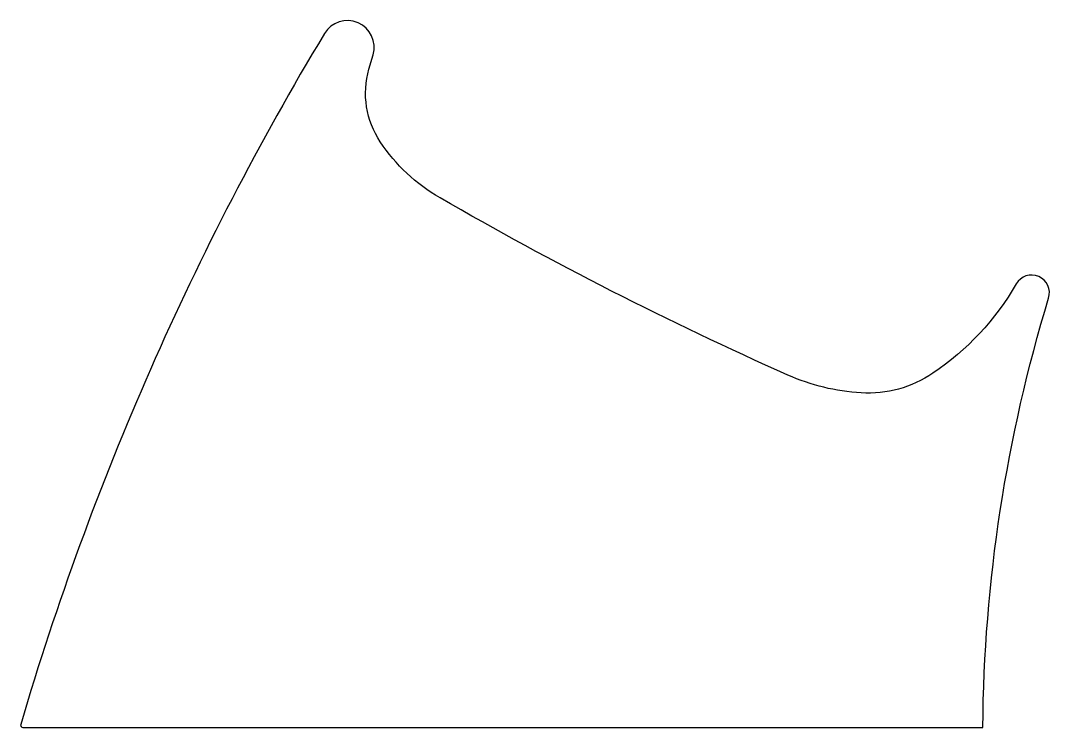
# Model space of a CAD drawing. Extents: x 135.9 to 193.5, y 199.7 to 239.3.
import ezdxf

# ---------------------------------------------------------------- set-up
doc = ezdxf.new("R2010")
doc.units = 0
doc.layers.get('0').update_dxf_attribs({"linetype": 'CONTINUOUS'})

msp = doc.modelspace()

# ---------------------------------------------------------------- linework, layer by layer
msp.add_lwpolyline([(159.393, 229.336, -0.115118), (156.043, 232.474, -0.220265), (155.407, 236.542), (155.64, 237.36, 0.876264), (152.913, 238.545, 0.063925), (135.89, 199.817, 0.500832), (136.01, 199.657), (189.812, 199.657, -0.072009), (193.499, 223.718, 0.892259), (191.677, 224.509, -0.11405), (187.008, 219.503, -0.164514), (182.991, 218.404, -0.090234), (178.887, 219.404, -0.026151)], format="xyb", close=True)

doc.saveas('drawing.dxf')
